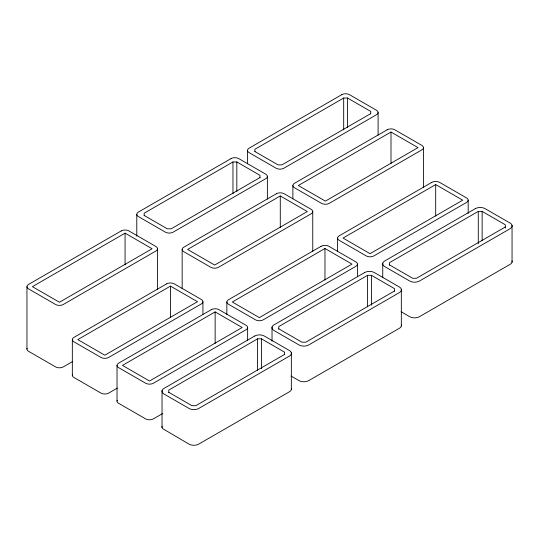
<?xml version="1.0" encoding="UTF-8"?>
<svg xmlns="http://www.w3.org/2000/svg" width="539" height="539" viewBox="0 0 539 539"><rect width="100%" height="100%" fill="white"/><g stroke="black" fill="none" stroke-linecap="round" stroke-linejoin="round"><path stroke-width="0.81" d="M259.987 177.836L259.987 175.323L236.823 161.949L232.963 161.949L144.169 213.215L144.169 215.728M370.711 113.911L370.711 111.398L347.547 98.024L343.687 98.024L254.886 149.29L254.886 151.803M125.068 233.158L32.407 286.654L59.438 302.251L152.092 248.755L125.068 233.158L125.068 264.777M259.987 177.547L171.193 228.819L167.333 228.819L144.169 215.445M370.711 113.628L281.91 164.894L278.05 164.894L254.886 151.52M280.28 195.953L187.619 249.442L214.643 265.047L307.304 211.551L280.28 195.953L280.28 227.573M390.997 132.028L298.343 185.524L325.367 201.121L418.021 147.625L390.997 132.028L390.997 163.647M170.452 286.108L77.791 339.604L104.822 355.201L197.476 301.705L170.452 286.108L170.452 317.626M72.704 361.46L63.299 366.897A5.457 3.153 0 0 1 55.578 366.897L28.547 351.293A5.457 3.153 0 0 1 27.139 348.248M215.142 311.906L122.488 365.402L149.512 381.006L242.173 327.51L215.142 311.906L215.142 343.424M324.97 248.499L232.316 301.995L259.34 317.599L351.994 264.103L324.97 248.499L324.97 280.017M435.694 184.574L343.033 238.07L370.057 253.674L462.718 200.178L435.694 184.574L435.694 216.092M117.367 388.08L108.683 393.099A5.457 3.153 0 0 1 100.961 393.099L73.931 377.495A5.457 3.153 0 0 1 72.522 374.45M284.605 354.682L284.605 352.196L261.435 338.822L257.575 338.822L168.781 390.088L168.781 392.574M394.588 291.181L394.588 288.695L371.425 275.321L367.564 275.321L278.764 326.587L278.764 329.073M505.312 228.085L505.312 224.77L482.142 211.396L478.282 211.396L389.488 262.661L389.488 265.148M162.785 413.467L153.372 418.897A5.457 3.153 0 0 1 145.651 418.897L118.627 403.3A5.457 3.153 0 0 1 117.212 400.255M284.605 354.419L195.805 405.692L191.945 405.692L168.781 392.318M394.588 290.925L305.788 342.191L301.928 342.191L278.764 328.817M505.312 227L416.512 278.265L412.652 278.265L389.488 264.892M401.151 311.751L409.755 316.716A6.825 3.941 0 0 0 419.409 316.716L510.137 264.332A6.825 3.941 0 0 0 512.05 260.93M291.148 376.087L299.037 380.642A6.825 3.941 0 0 0 308.685 380.642L399.412 328.258A6.825 3.941 0 0 0 401.326 324.855M512.05 225.268L512.05 262.163M482.142 211.396L482.142 240.428M478.282 211.396L478.282 243.743M468.175 200.178L468.175 213.451M423.486 147.625L423.486 187.572M401.326 289.194L401.326 326.088M382.744 263.16L382.744 277.666M378.102 112.51L378.102 135.168M371.425 275.321L371.425 305.182M367.564 275.321L367.564 306.839M357.458 264.103L357.458 276.547M347.547 98.024L347.547 127.393M343.687 98.024L343.687 129.912M337.576 238.07L337.576 251.342M312.761 211.551L312.761 251.497M292.879 185.524L292.879 198.837M291.343 352.695L291.343 389.589M272.027 327.085L272.027 341.187M267.378 176.435L267.378 199.093M261.435 338.822L261.435 368.676M257.575 338.822L257.575 370.333M247.63 327.51L247.63 340.783M247.495 150.401L247.495 163.829M236.823 161.949L236.823 191.318M232.963 161.949L232.963 193.831M226.852 301.995L226.852 314.439M202.933 301.705L202.933 314.149M182.162 249.442L182.162 288.56M162.037 390.586L162.037 427.481M157.55 248.755L157.55 289.537M136.778 214.327L136.778 236.143M117.03 365.402L117.03 401.07M72.334 339.604L72.334 375.265M26.95 286.654L26.95 349.063M291.343 388.356A6.825 3.941 0 0 1 289.43 391.759L198.702 444.136A6.825 3.941 0 0 1 189.048 444.136L162.697 428.653A6.825 3.941 0 0 1 162.037 426.248M231.036 158.601L138.375 212.096A5.457 3.153 0 0 0 138.375 216.557L165.399 232.161A5.457 3.153 0 0 0 173.12 232.161L265.781 178.665A5.457 3.153 0 0 0 265.781 174.205L238.757 158.601A5.457 3.153 0 0 0 231.036 158.601M341.753 94.675L249.099 148.171A5.457 3.153 0 0 0 249.099 152.631L276.123 168.235A5.457 3.153 0 0 0 283.844 168.235L376.498 114.74A5.457 3.153 0 0 0 376.498 110.279L349.474 94.675A5.457 3.153 0 0 0 341.753 94.675M121.208 230.928L28.547 284.424A5.457 3.153 0 0 0 28.547 288.877L55.578 304.481A5.457 3.153 0 0 0 63.299 304.481L155.953 250.985A5.457 3.153 0 0 0 155.953 246.532L128.929 230.928A5.457 3.153 0 0 0 121.208 230.928M276.419 193.723L183.759 247.219A5.457 3.153 0 0 0 183.759 251.673L210.783 267.277A5.457 3.153 0 0 0 218.504 267.277L311.165 213.781A5.457 3.153 0 0 0 311.165 209.327L284.141 193.723A5.457 3.153 0 0 0 276.419 193.723M387.137 129.798L294.483 183.294A5.457 3.153 0 0 0 294.483 187.747L321.507 203.351A5.457 3.153 0 0 0 329.228 203.351L421.882 149.855A5.457 3.153 0 0 0 421.882 145.402L394.858 129.798A5.457 3.153 0 0 0 387.137 129.798M166.591 283.878L73.931 337.374A5.457 3.153 0 0 0 73.931 341.827L100.961 357.431A5.457 3.153 0 0 0 108.683 357.431L201.337 303.935A5.457 3.153 0 0 0 201.337 299.482L174.313 283.878A5.457 3.153 0 0 0 166.591 283.878M211.281 309.682L118.627 363.178A5.457 3.153 0 0 0 118.627 367.632L145.651 383.236A5.457 3.153 0 0 0 153.372 383.236L246.033 329.74A5.457 3.153 0 0 0 246.033 325.28L219.002 309.682A5.457 3.153 0 0 0 211.281 309.682M321.109 246.276L228.455 299.772A5.457 3.153 0 0 0 228.455 304.225L255.479 319.829A5.457 3.153 0 0 0 263.2 319.829L355.855 266.333A5.457 3.153 0 0 0 355.855 261.873L328.83 246.276A5.457 3.153 0 0 0 321.109 246.276M431.833 182.35L339.172 235.846A5.457 3.153 0 0 0 339.172 240.3L366.197 255.904A5.457 3.153 0 0 0 373.918 255.904L466.579 202.408A5.457 3.153 0 0 0 466.579 197.948L439.554 182.35A5.457 3.153 0 0 0 431.833 182.35M254.684 336.033L163.957 388.417A6.825 3.941 0 0 0 163.957 393.989L189.048 408.474A6.825 3.941 0 0 0 198.702 408.474L289.43 356.097A6.825 3.941 0 0 0 289.43 350.518L264.332 336.033A6.825 3.941 0 0 0 254.684 336.033M364.667 272.532L273.94 324.916A6.825 3.941 0 0 0 273.94 330.488L299.037 344.973A6.825 3.941 0 0 0 308.685 344.973L399.412 292.596A6.825 3.941 0 0 0 399.412 287.024L374.315 272.532A6.825 3.941 0 0 0 364.667 272.532M475.391 208.613L384.664 260.991A6.825 3.941 0 0 0 384.664 266.562L409.755 281.055A6.825 3.941 0 0 0 419.409 281.055L510.137 228.671A6.825 3.941 0 0 0 510.137 223.099L485.039 208.613A6.825 3.941 0 0 0 475.391 208.613"/></g></svg>
